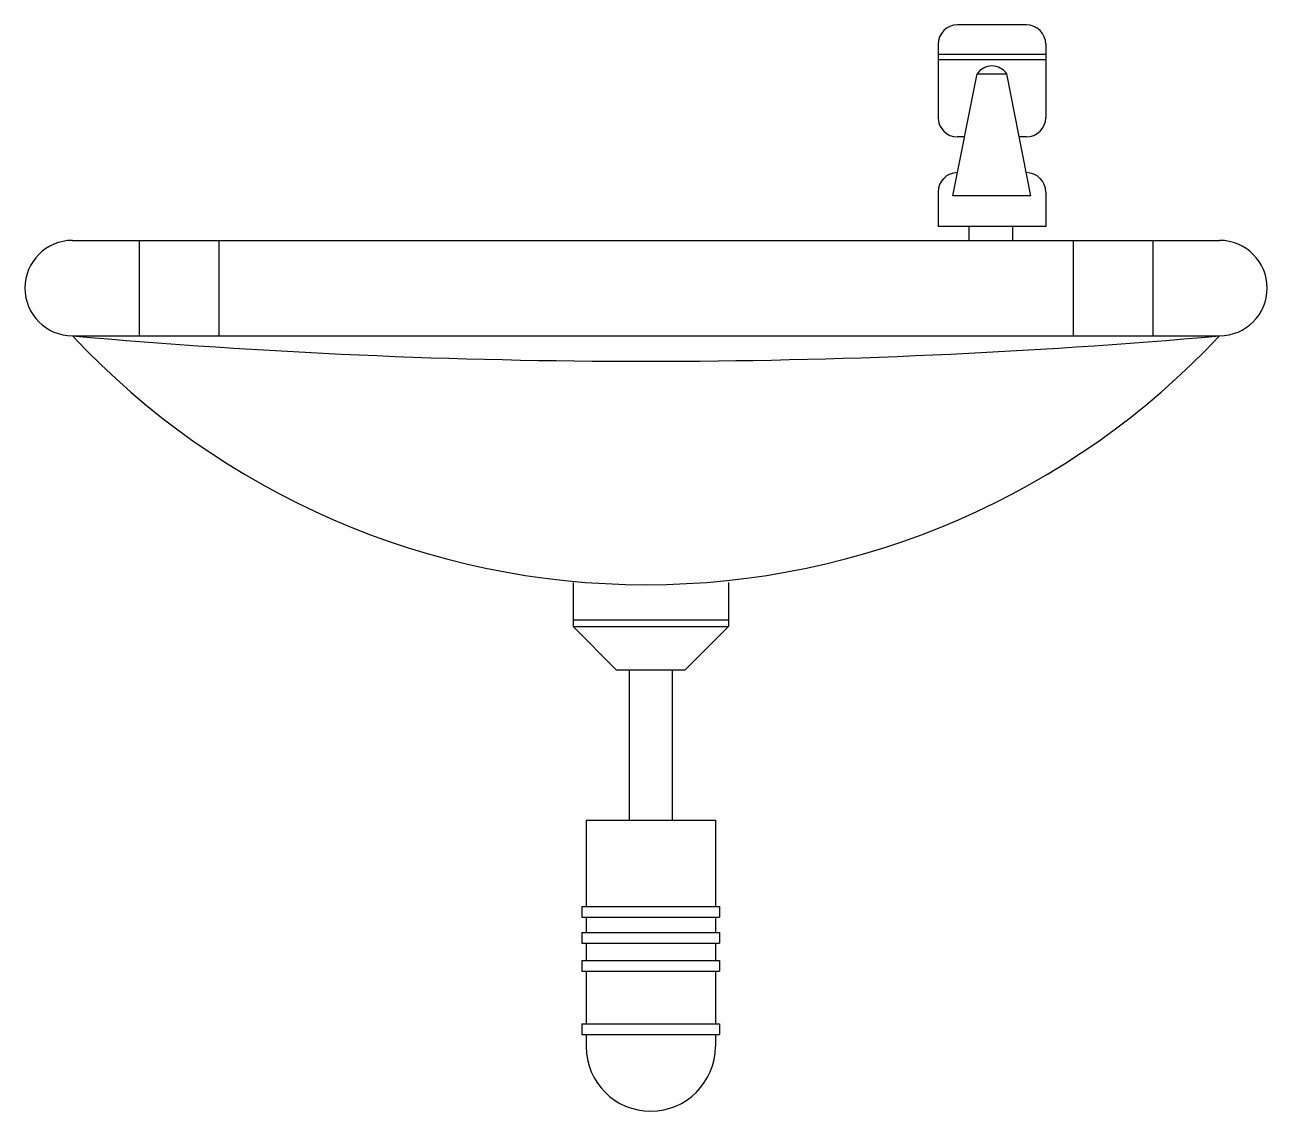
# Model space of a CAD drawing. Header units: millimetres. Extents: x -2913.197 to -2912.62, y 2970.779 to 2971.283.
import ezdxf

# ---------------------------------------------------------------- set-up
doc = ezdxf.new("R2010")
doc.units = ezdxf.units.MM
doc.header["$LTSCALE"] = 10
doc.layers.add('banheiro_louças', color=2, linetype='Continuous')

msp = doc.modelspace()

# ---------------------------------------------------------------- linework, layer by layer
at = {"layer": 'banheiro_louças'}
for p, q in [((-2912.7322, 2971.28329), (-2912.7642, 2971.28329)), ((-2912.7732, 2971.27429), (-2912.7732, 2971.24029)), ((-2912.7232, 2971.27429), (-2912.7232, 2971.24029)), ((-2912.7232, 2971.26955), (-2912.7732, 2971.26955)), ((-2912.7232, 2971.2671), (-2912.7732, 2971.2671)), ((-2912.76629, 2971.20387), (-2912.75505, 2971.26049)), ((-2912.75505, 2971.26049), (-2912.74134, 2971.26049)), ((-2912.7301, 2971.20387), (-2912.74134, 2971.26049)), ((-2912.76085, 2971.23129), (-2912.7642, 2971.23129)), ((-2912.7322, 2971.23129), (-2912.73555, 2971.23129)), ((-2912.76414, 2971.21468), (-2912.7642, 2971.21468)), ((-2912.7322, 2971.21468), (-2912.73225, 2971.21468)), ((-2912.7732, 2971.20568), (-2912.7732, 2971.18968)), ((-2912.7301, 2971.20387), (-2912.76629, 2971.20387)), ((-2912.7232, 2971.20568), (-2912.7232, 2971.18968)), ((-2912.7232, 2971.18968), (-2912.7732, 2971.18968)), ((-2912.75871, 2971.18324), (-2912.75871, 2971.18968)), ((-2912.73841, 2971.18324), (-2912.73841, 2971.18968)), ((-2913.17516, 2971.18324), (-2912.64252, 2971.18324)), ((-2913.14425, 2971.18324), (-2913.14425, 2971.13896)), ((-2913.10718, 2971.18324), (-2913.10718, 2971.13896)), ((-2912.7105, 2971.18324), (-2912.7105, 2971.13896)), ((-2912.67343, 2971.18324), (-2912.67343, 2971.13896)), ((-2913.17516, 2971.13896), (-2912.64252, 2971.13896)), ((-2912.94271, 2971.02448), (-2912.94271, 2971.00405)), ((-2912.87058, 2971.02448), (-2912.87058, 2971.00405)), ((-2912.94271, 2971.00704), (-2912.87058, 2971.00704)), ((-2912.94271, 2971.00405), (-2912.87058, 2971.00405)), ((-2912.94271, 2971.00405), (-2912.92271, 2970.98394)), ((-2912.93164, 2971.00405), (-2912.88164, 2971.00405)), ((-2912.89058, 2970.98394), (-2912.87058, 2971.00405)), ((-2912.92271, 2970.98394), (-2912.89058, 2970.98394)), ((-2912.91664, 2970.98394), (-2912.91664, 2970.91405)), ((-2912.89664, 2970.98394), (-2912.89664, 2970.91405)), ((-2912.93664, 2970.91405), (-2912.93664, 2970.87405)), ((-2912.93664, 2970.91405), (-2912.87664, 2970.91405)), ((-2912.87664, 2970.91405), (-2912.87664, 2970.87405)), ((-2912.93864, 2970.87405), (-2912.93864, 2970.86905)), ((-2912.93864, 2970.87405), (-2912.87464, 2970.87405)), ((-2912.87464, 2970.87405), (-2912.87464, 2970.86905)), ((-2912.93864, 2970.86905), (-2912.87464, 2970.86905)), ((-2912.93664, 2970.86905), (-2912.93664, 2970.86195)), ((-2912.87664, 2970.86905), (-2912.87664, 2970.86195)), ((-2912.93864, 2970.86195), (-2912.93864, 2970.85695)), ((-2912.93864, 2970.86195), (-2912.87464, 2970.86195)), ((-2912.87464, 2970.86195), (-2912.87464, 2970.85695)), ((-2912.93864, 2970.85695), (-2912.87464, 2970.85695)), ((-2912.93664, 2970.85695), (-2912.93664, 2970.84899)), ((-2912.87664, 2970.85695), (-2912.87664, 2970.84899)), ((-2912.93864, 2970.84899), (-2912.93864, 2970.84399)), ((-2912.93864, 2970.84899), (-2912.87464, 2970.84899)), ((-2912.87464, 2970.84899), (-2912.87464, 2970.84399)), ((-2912.93864, 2970.84399), (-2912.87464, 2970.84399)), ((-2912.93664, 2970.84399), (-2912.93664, 2970.8196)), ((-2912.87664, 2970.84399), (-2912.87664, 2970.8196)), ((-2912.93864, 2970.8196), (-2912.93864, 2970.8146)), ((-2912.93864, 2970.8196), (-2912.87464, 2970.8196)), ((-2912.87464, 2970.8196), (-2912.87464, 2970.8146)), ((-2912.93864, 2970.8146), (-2912.87464, 2970.8146)), ((-2912.93664, 2970.8146), (-2912.93664, 2970.80905)), ((-2912.87664, 2970.8146), (-2912.87664, 2970.80905))]:
    msp.add_line(p, q, dxfattribs=at)
for centre, radius, start, end in [((-2912.7642, 2971.27429), 0.009, 90, 180), ((-2912.7322, 2971.27429), 0.009, 0, 90), ((-2912.7482, 2971.25604), 0.00817, 32.99089, 147.00911), ((-2912.7642, 2971.24029), 0.009, 180, 270), ((-2912.7322, 2971.24029), 0.009, 270, 0), ((-2912.7642, 2971.20568), 0.009, 90, 180), ((-2912.7322, 2971.20568), 0.009, 0, 90), ((-2913.17516, 2971.1611), 0.02214, 90, 270), ((-2912.64252, 2971.1611), 0.02214, 270, 90), ((-2912.90884, 2974.13573), 3.00859, 264.92148, 275.07852), ((-2912.90884, 2971.38813), 0.36471, 223.09455, 316.90545), ((-2912.90664, 2970.80905), 0.03, 180, 0)]:
    msp.add_arc(centre, radius, start, end, dxfattribs=at)

doc.saveas('drawing.dxf')
